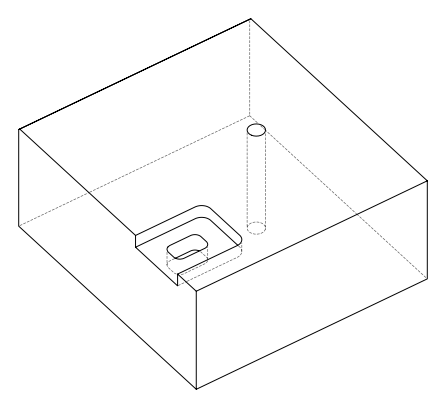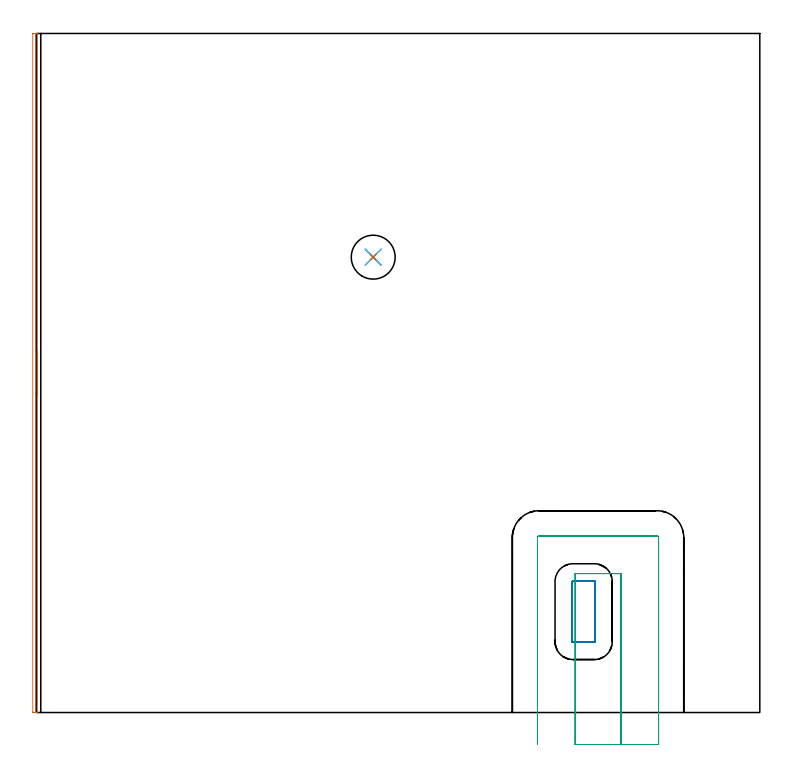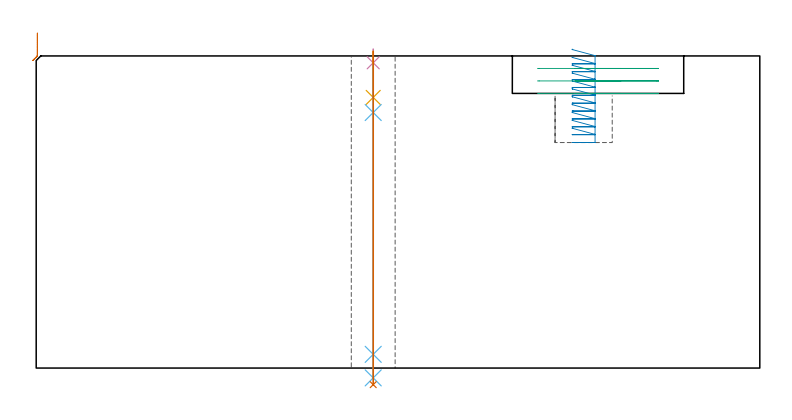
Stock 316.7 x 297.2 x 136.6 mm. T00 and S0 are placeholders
(PLAN: 7 operations, 6 tool changes, 9.6 min)
(1 AREA_MILL | FG_CHAMFER_SURFACE | UGT0205_001 | 2.53 min | 594 mm3)
(2 MILL_RECTANGULAR_POCKET | POCKET_RECTANGULAR_STRAIGHT | UGT0201_133 | Follow Part, ap 3.75, ae 75% | 2.75 min | 37734 mm3)
(3 MILL_SLOT | SLOT_PARTIAL_RECTANGULAR | UGT0201_105 | Follow Part, ap 5.5, ae 75% | 2.95 min | 91331 mm3)
(4 SPOT_DRILL | STEP1HOLE | NXT0321_9005460120000 | 0.05 min | 178 mm3)
(5 DRILL_BLIND_HOLE_INTO_CENTER | STEP1HOLE | NXT0301_092 | 0.08 min | 1733 mm3)
(6 GUN_DRILL_THROUGH_HOLE | STEP1HOLE | UGT0307_009 | 0.68 min | 13536 mm3)
(7 DRILL_TO_ENLARGE_THROUGH_HOLE | STEP1HOLE | UGT0301_259 | 0.59 min | 24067 mm3)
(TOOL UGT0205_001 | Chamfer Mill 20 x 3 x 45 deg. | D20 FL50 Z2)
(TOOL UGT0201_133 | Carbide End Mill 15.0 | D15 FL30 Z4)
(TOOL UGT0201_105 | End Mill 22 mm | D22 FL25 Z2)
(TOOL NXT0321_9005460120000 | NC Spot Drill, 142deg, 12mm, Carbide, Uncoated | D12 PA142 FL30 Z2)
(TOOL NXT0301_092 | Carbide Drill 12.1mm [860.1-1210-061A1-MM 2214] | D12.1 PA140 FL77 Z2)
(TOOL UGT0307_009 | Gun Drill 12 mm | D12 PA130 FL24 Z1)
(TOOL UGT0301_259 | Twist Drill 19.2 mm | D19.2 PA118 FL140 Z2)
(OP 1 AREA_MILL)
G17 G21 G94 G90
T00 M6
G54
G17 G0 G90 X0.499 Y158.6 S1061 M3
G43 Z146.6 H0
Z146.599
G94 G1 Y158.562 Z145.727 F250.
Y158.448 Z144.862
Y158.259 Z144.01
Y157.997 Z143.178
Y157.663 Z142.372
Y157.26 Z141.599
Y156.792 Z140.863
Y156.26 Z140.171
Y155.671 Z139.528
Y155.028 Z138.938
Y154.336 Z138.407
Y153.6 Z137.938
Y152.826 Z137.536
Y152.02 Z137.202
Y151.188 Z136.939
Y150.337 Z136.751
Y149.472 Z136.637
Y148.6 Z136.599
Y0.181
X0.5 Y0.098 Z136.596
X0.492 Y0.009 Z136.584
X0.47 Y0. Z136.561
X0.051 Z136.15
X-0.224 Z135.876
X-0.945 Z135.15
X-1.305 Z134.791
X-1.491 Y0.002 Z134.605
X-1.497 Y0.181 Z134.603
X-1.5 Y0.46 Z134.6
Y296.851
X-1.498 Y297.019 Z134.602
X-1.491 Y297.198 Z134.605
X-1.305 Y297.2 Z134.791
X-0.945 Z135.15
X-0.224 Z135.876
X0.049 Z136.148
X0.462 Z136.553
X0.5 Y297.19 Z136.591
Y297.1 Z136.596
Y297.063 Z136.598
X0.499 Y297.019 Z136.599
Y148.6
Y147.728 Z136.637
Y146.864 Z136.751
Y146.012 Z136.939
Y145.18 Z137.202
Y144.374 Z137.536
Y143.6 Z137.938
Y142.864 Z138.407
Y142.172 Z138.938
Y141.529 Z139.528
Y140.94 Z140.171
Y140.409 Z140.863
Y139.94 Z141.599
Y139.537 Z142.372
Y139.203 Z143.178
Y138.941 Z144.01
Y138.752 Z144.862
Y138.638 Z145.727
Y138.6 Z146.599
G0 Z146.6
M5
M2
(OP 2 MILL_RECTANGULAR_POCKET)
G17 G21 G94 G90
T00 M6
G54
G17 G0 G90 X234.6 Y31.553 S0 M3
G43 Z146.6 H0
Z139.6
G94 G1 Y31. Z139.452 F250.
Y30.945 Z139.437
X234.646 Y30.832 Z139.404
X234.732 Y30.746 Z139.372
X234.845 Y30.7 Z139.339
X244.355 Z136.791
X244.468 Y30.746 Z136.758
X244.554 Y30.832 Z136.725
X244.6 Y30.945 Z136.693
Y31. Z136.678
Y44.15 Z133.154
Y57.3 F500.
G3 X244.3 Y57.6 R0.3
G1 X234.9
G3 X234.6 Y57.3 R0.3
G1 Y31.
G3 X234.9 Y30.7 R0.3
G1 X244.3
G3 X244.6 Y31. R0.3
G1 Y44.15
Y45.15
G0 X234.6 Y31.553 Z136.154
G1 Y31. Z136.006 F250.
Y30.945 Z135.992
X234.646 Y30.832 Z135.959
X234.732 Y30.746 Z135.926
X234.845 Y30.7 Z135.894
X244.355 Z133.345
X244.468 Y30.746 Z133.313
X244.554 Y30.832 Z133.28
X244.6 Y30.945 Z133.247
Y31. Z133.233
Y44.15 Z129.709
Y57.3 F500.
G3 X244.3 Y57.6 R0.3
G1 X234.9
G3 X234.6 Y57.3 R0.3
G1 Y31.
G3 X234.9 Y30.7 R0.3
G1 X244.3
G3 X244.6 Y31. R0.3
G1 Y44.15
Y45.15
G0 X234.6 Y31.553 Z132.709
G1 Y31. Z132.561 F250.
Y30.945 Z132.546
X234.646 Y30.832 Z132.513
X234.732 Y30.746 Z132.481
X234.845 Y30.7 Z132.448
X244.355 Z129.9
X244.468 Y30.746 Z129.867
X244.554 Y30.832 Z129.835
X244.6 Y30.945 Z129.802
Y31. Z129.787
Y44.15 Z126.264
Y57.3 F500.
G3 X244.3 Y57.6 R0.3
G1 X234.9
G3 X234.6 Y57.3 R0.3
G1 Y31.
G3 X234.9 Y30.7 R0.3
G1 X244.3
G3 X244.6 Y31. R0.3
G1 Y44.15
Y45.15
G0 X234.6 Y31.553 Z129.264
G1 Y31. Z129.115 F250.
Y30.945 Z129.101
X234.646 Y30.832 Z129.068
X234.732 Y30.746 Z129.035
X234.845 Y30.7 Z129.003
X244.355 Z126.454
X244.468 Y30.746 Z126.422
X244.554 Y30.832 Z126.389
X244.6 Y30.945 Z126.356
Y31. Z126.342
Y44.15 Z122.818
Y57.3 F500.
G3 X244.3 Y57.6 R0.3
G1 X234.9
G3 X234.6 Y57.3 R0.3
G1 Y31.
G3 X234.9 Y30.7 R0.3
G1 X244.3
G3 X244.6 Y31. R0.3
G1 Y44.15
Y45.15
G0 X234.6 Y31.553 Z125.818
G1 Y31. Z125.67 F250.
Y30.945 Z125.655
X234.646 Y30.832 Z125.623
X234.732 Y30.746 Z125.59
X234.845 Y30.7 Z125.557
X244.355 Z123.009
X244.468 Y30.746 Z122.976
X244.554 Y30.832 Z122.944
X244.6 Y30.945 Z122.911
Y31. Z122.896
Y44.15 Z119.373
Y57.3 F500.
G3 X244.3 Y57.6 R0.3
G1 X234.9
G3 X234.6 Y57.3 R0.3
G1 Y31.
G3 X234.9 Y30.7 R0.3
G1 X244.3
G3 X244.6 Y31. R0.3
G1 Y44.15
Y45.15
G0 X234.6 Y31.553 Z122.373
G1 Y31. Z122.225 F250.
Y30.945 Z122.21
X234.646 Y30.832 Z122.177
X234.732 Y30.746 Z122.144
X234.845 Y30.7 Z122.112
X244.355 Z119.564
X244.468 Y30.746 Z119.531
X244.554 Y30.832 Z119.498
X244.6 Y30.945 Z119.466
Y31. Z119.451
Y44.15 Z115.927
Y57.3 F500.
G3 X244.3 Y57.6 R0.3
G1 X234.9
G3 X234.6 Y57.3 R0.3
G1 Y31.
G3 X234.9 Y30.7 R0.3
G1 X244.3
G3 X244.6 Y31. R0.3
G1 Y44.15
Y45.15
G0 X234.6 Y31.553 Z118.927
G1 Y31. Z118.779 F250.
Y30.945 Z118.764
X234.646 Y30.832 Z118.732
X234.732 Y30.746 Z118.699
X234.845 Y30.7 Z118.666
X244.355 Z116.118
X244.468 Y30.746 Z116.085
X244.554 Y30.832 Z116.053
X244.6 Y30.945 Z116.02
Y31. Z116.005
Y44.15 Z112.482
Y57.3 F500.
G3 X244.3 Y57.6 R0.3
G1 X234.9
G3 X234.6 Y57.3 R0.3
G1 Y31.
G3 X234.9 Y30.7 R0.3
G1 X244.3
G3 X244.6 Y31. R0.3
G1 Y44.15
Y45.15
G0 X234.6 Y31.553 Z115.482
G1 Y31. Z115.334 F250.
Y30.945 Z115.319
X234.646 Y30.832 Z115.286
X234.732 Y30.746 Z115.254
X234.845 Y30.7 Z115.221
X244.355 Z112.673
X244.468 Y30.746 Z112.64
X244.554 Y30.832 Z112.607
X244.6 Y30.945 Z112.575
Y31. Z112.56
Y44.15 Z109.036
Y57.3 F500.
G3 X244.3 Y57.6 R0.3
G1 X234.9
G3 X234.6 Y57.3 R0.3
G1 Y31.
G3 X234.9 Y30.7 R0.3
G1 X244.3
G3 X244.6 Y31. R0.3
G1 Y44.15
Y45.15
G0 X234.6 Y31.553 Z112.036
G1 Y31. Z111.888 F250.
Y30.945 Z111.873
X234.646 Y30.832 Z111.841
X234.732 Y30.746 Z111.808
X234.845 Y30.7 Z111.775
X244.355 Z109.227
X244.468 Y30.746 Z109.195
X244.554 Y30.832 Z109.162
X244.6 Y30.945 Z109.129
Y31. Z109.114
Y44.15 Z105.591
Y57.3 F500.
G3 X244.3 Y57.6 R0.3
G1 X234.9
G3 X234.6 Y57.3 R0.3
G1 Y31.
G3 X234.9 Y30.7 R0.3
G1 X244.3
G3 X244.6 Y31. R0.3
G1 Y44.15
Y45.15
G0 X234.6 Y31.553 Z108.591
G1 Y31. Z108.443 F250.
Y30.945 Z108.428
X234.646 Y30.832 Z108.395
X234.732 Y30.746 Z108.363
X234.845 Y30.7 Z108.33
X244.355 Z105.782
X244.468 Y30.746 Z105.749
X244.554 Y30.832 Z105.716
X244.6 Y30.945 Z105.684
Y31. Z105.669
Y44.15 Z102.145
Y57.3 F500.
G3 X244.3 Y57.6 R0.3
G1 X234.9
G3 X234.6 Y57.3 R0.3
G1 Y31.
G3 X234.9 Y30.7 R0.3
G1 X244.3
G3 X244.6 Y31. R0.3
G1 Y44.15
Y45.15
G0 X234.6 Y31.553 Z105.145
G1 Y31. Z104.997 F250.
Y30.945 Z104.983
X234.646 Y30.832 Z104.95
X234.732 Y30.746 Z104.917
X234.845 Y30.7 Z104.885
X244.355 Z102.336
X244.468 Y30.746 Z102.304
X244.554 Y30.832 Z102.271
X244.6 Y30.945 Z102.238
Y31. Z102.224
Y44.15 Z98.7
Y57.3 F500.
G3 X244.3 Y57.6 R0.3
G1 X234.9
G3 X234.6 Y57.3 R0.3
G1 Y31.
G3 X234.9 Y30.7 R0.3
G1 X244.3
G3 X244.6 Y31. R0.3
G1 Y44.15
Y45.15
G0 Z146.6
M5
M2
(OP 3 MILL_SLOT)
G17 G21 G94 G90
T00 M6
G54
G17 G0 G90 X255.9 Y-14. S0 M3
G43 Z146.6 H0
Z131.133
G94 G1 Y-11. F250.
Y60.8 F500.
X235.9
Y-11.
Y-14. F250.
X272.4
Y-11.
Y76.6 F500.
G3 X271.7 Y77.3 R0.7
G1 X220.1
G3 X219.4 Y76.6 R0.7
G1 Y-11.
Y-14. F250.
G0 X255.9 Z125.667
G1 Y-11.
Y60.8 F500.
X235.9
Y-11.
Y-14. F250.
X272.4
Y-11.
Y76.6 F500.
G3 X271.7 Y77.3 R0.7
G1 X220.1
G3 X219.4 Y76.6 R0.7
G1 Y-11.
Y-14. F250.
G0 X255.9 Z120.2
G1 Y-11.
Y60.8 F500.
X235.9
Y-11.
Y-14. F250.
X272.4
Y-11.
Y76.6 F500.
G3 X271.7 Y77.3 R0.7
G1 X220.1
G3 X219.4 Y76.6 R0.7
G1 Y-11.
Y-14. F250.
G0 Z146.6
M5
M2
(OP 4 SPOT_DRILL)
G17 G21 G94 G90
T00 M6
G54
G17 G0 G90 X147.5 Y199.3 S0 M3
G43 Z146.6 H0
G94 G81 G98 Z133.6 F250. R139.6
G80
M5
M2
(OP 5 DRILL_BLIND_HOLE_INTO_CENTER)
G17 G21 G94 G90
T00 M6
G54
G17 G0 G90 X147.5 Y199.3 S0 M3
G43 Z146.6 H1
G94 G81 G98 Z118.45 F250. R138.6
G80
M5
M2
(OP 6 GUN_DRILL_THROUGH_HOLE)
G17 G21 G94 G90
T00 M6
G54
G17 G0 G90 X147.5 Y199.3 M8
G43 Z146.6 H0
Z132.874
S716 M3
G94 G1 Z111.836 F125. M26
G4 X.084
Z6. F250.
G4 X.084
Z-4.298 F125.
G4 X.084
M5
M9
G0 Z132.874
Z146.6
M2
(OP 7 DRILL_TO_ENLARGE_THROUGH_HOLE)
G17 G21 G94 G90
T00 M6
G54
G17 G0 G90 X147.5 Y199.3 S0 M3
G43 Z146.6 H0
G94 G73 G98 Z-7.268 F250. Q17.984 R138.6
G80
M5
M2
